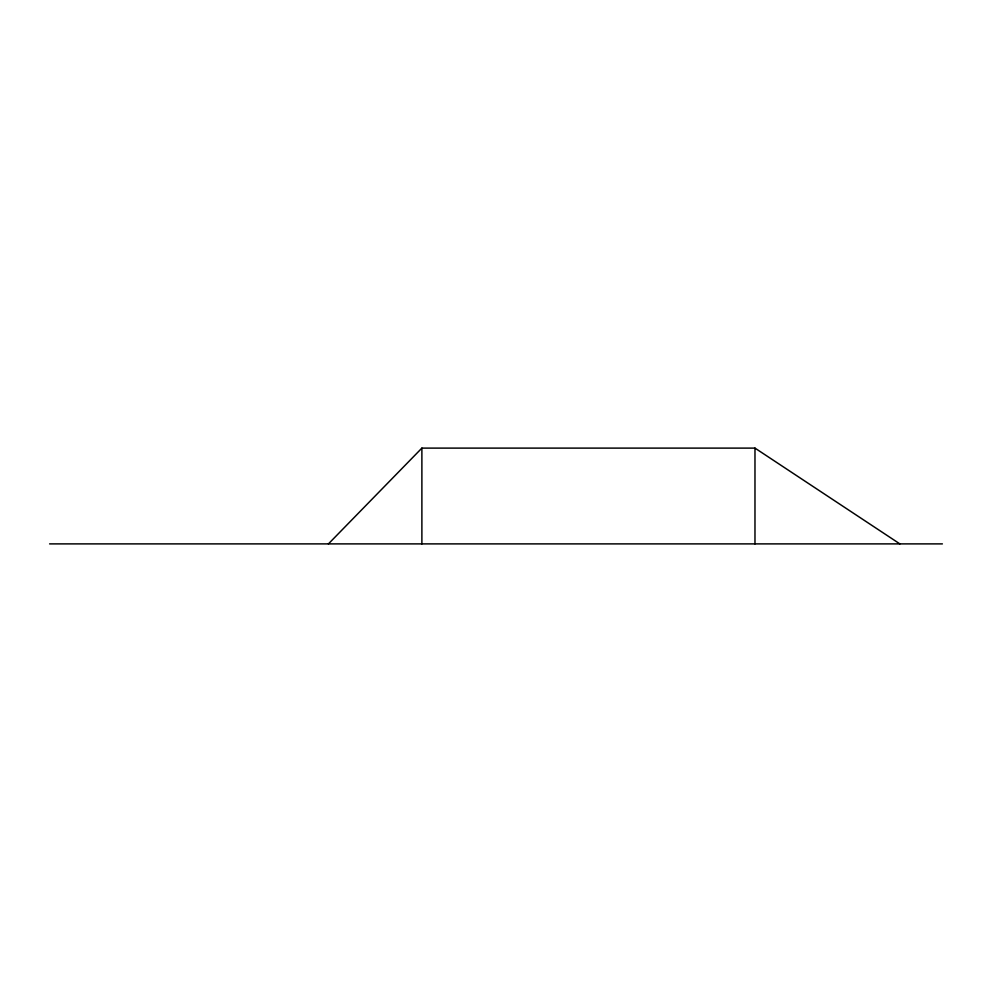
<?xml version="1.0" encoding="UTF-8"?>
<svg xmlns="http://www.w3.org/2000/svg" width="992" height="992" viewBox="0 0 992 992"><rect width="100%" height="100%" fill="white"/><g stroke="black" fill="none" stroke-linecap="round" stroke-linejoin="round"><path stroke-width="1.49" d="M328.426 543.889L421.885 448.111L754.974 448.111L899.868 543.889M49.6 543.889L942.4 543.889M754.974 448.111L754.974 543.889M421.885 448.111L421.885 543.889"/></g></svg>
